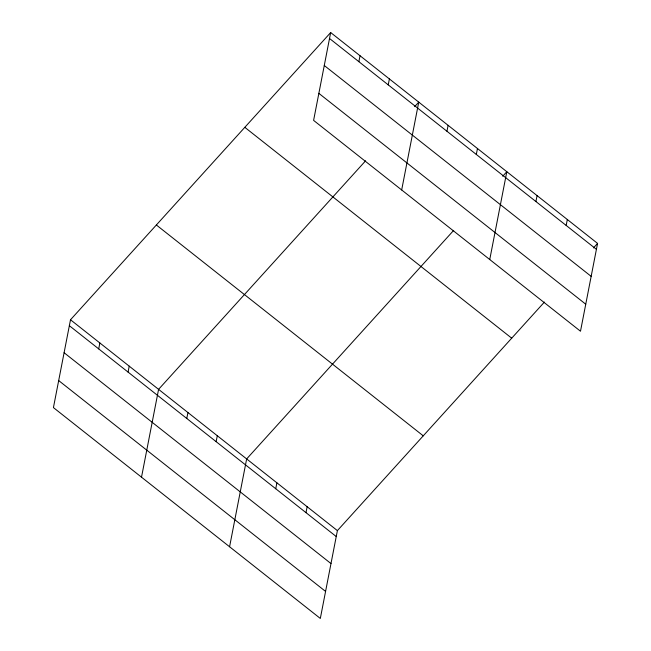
<?xml version="1.0" encoding="UTF-8"?>
<svg xmlns="http://www.w3.org/2000/svg" width="651" height="651" viewBox="0 0 651 651"><rect width="100%" height="100%" fill="white"/><g stroke="black" fill="none" stroke-linecap="round" stroke-linejoin="round"><path stroke-width="0.98" d="M330.675 32.55L313.603 120.386L580.497 331.229L597.569 243.401L330.675 32.55L70.503 319.771L53.431 407.599L320.325 618.45L337.397 530.614L544.415 302.072M98.708 348.895L99.863 342.963M128.068 372.087L129.224 366.155M141.511 477.183L158.584 389.347L365.602 160.805M186.788 418.471L187.936 412.539M216.14 441.671L217.296 435.731M229.583 546.759L246.656 458.931L453.674 230.381M275.747 488.755L276.903 482.822M358.88 61.674L360.036 55.742M388.24 84.874L389.388 78.934M305.994 512.654L307.15 506.722M401.675 189.962L418.748 102.126L414.663 106.642M446.952 131.258L448.108 125.326M476.312 154.45L477.468 148.518M489.747 259.546L506.82 171.709L502.735 176.226M535.919 201.541L537.075 195.609M566.167 225.433L567.322 219.501M593.476 247.909L597.569 243.401M329.52 38.482L596.414 249.333M324.271 65.507L591.157 276.358M318.852 93.353L585.745 304.204M244.817 127.336L511.71 338.178M156.362 224.986L423.256 435.836M70.503 319.771L337.397 530.614M69.356 325.703L336.241 536.546M64.099 352.728L330.993 563.579M58.688 380.575L325.581 591.425"/></g></svg>
